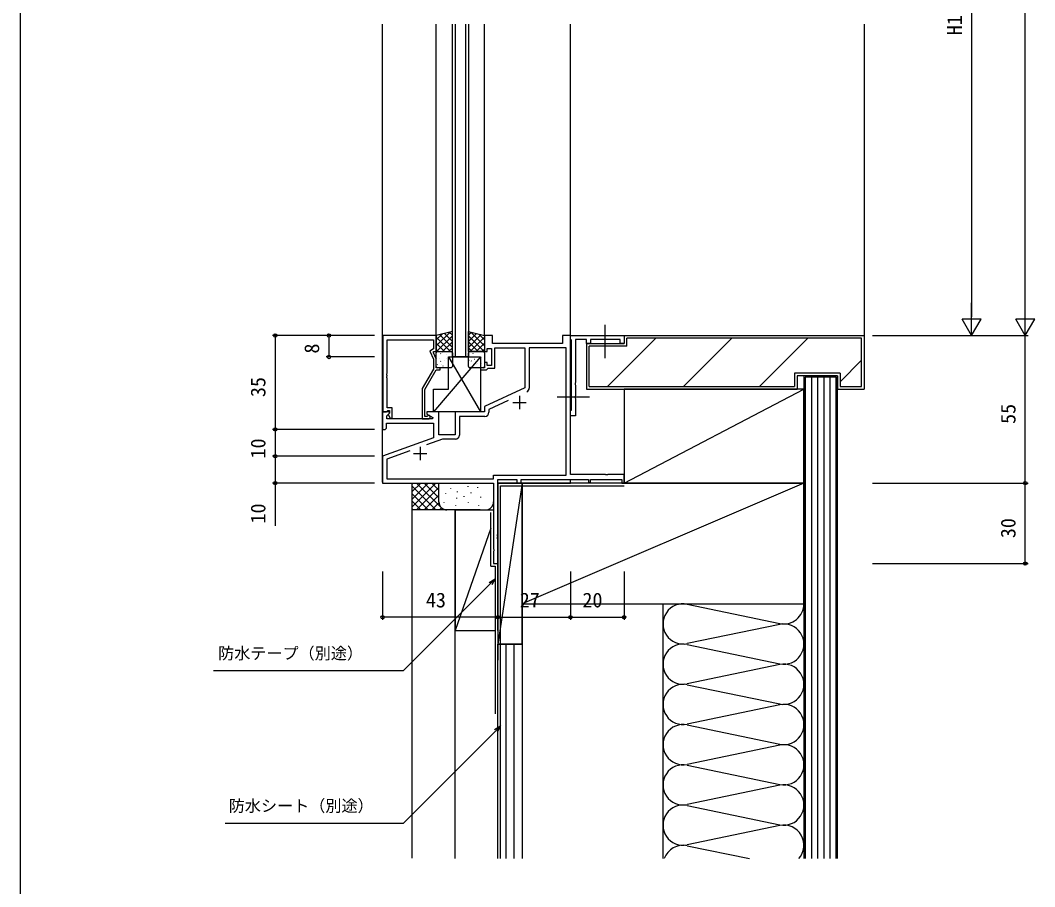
# Model space of a CAD drawing. Units: millimetres, scale not verified. Extents: x -437 to 438, y -681 to 678.
# Drawn here: x -436.8 to -58.8, y -186.5 to 136.5 of the extents above; entities that cross this region are included whole.
import ezdxf
from ezdxf.enums import TextEntityAlignment as Align

# ---------------------------------------------------------------- set-up
doc = ezdxf.new("R2010")
doc.units = ezdxf.units.MM
doc.header["$LTSCALE"] = 4
for name, color, linetype in [('0-2_YKK_11', 7, 'Continuous'), ('0-3_YKK_12', 2, 'Continuous'), ('0-4_YKK_13', 4, 'Continuous'), ('0-5_YKK_D', 6, 'Continuous'), ('0-6_YKK_ZWAK', 7, 'Continuous'), ('0-7_YSS_K', 3, 'Continuous'), ('0-8_YSS_KE', 3, 'Continuous')]:
    doc.layers.add(name, color=color, linetype=linetype)
doc.styles.add('ＭＳ ゴシック', font='')
doc.styles.get('ＭＳ ゴシック').set_extended_font_data('MS Gothic')

msp = doc.modelspace()

# ---------------------------------------------------------------- linework, layer by layer
at = {"layer": '0-2_YKK_11'}
for p, q in [((-211.8, 19), (-211.8, 16)), ((-250.8, -3.5), (-250.8, -8.5)), ((-253.3, -6), (-248.3, -6)), ((-287.8, -22.5), (-287.8, -27.5)), ((-290.3, -25), (-285.3, -25))]:
    msp.add_line(p, q, dxfattribs=at)
for points in [[(-231.8, -32.8), (-231.8, 19), (-234.8, 19), (-234.8, 16), (-260.8, 16), (-260.8, 19), (-263.8, 19), (-263.8, 13), (-262.8, 13), (-262.8, 14.2), (-261.2, 14.2), (-261.2, 7.8), (-262.8, 7.8), (-262.8, 9), (-263.8, 9), (-263.8, 7), (-265.3, 7), (-265.3, 6.2), (-263.1, 6.2), (-262.8, 6.5), (-262.5, 6.8), (-260, 6.8), (-260, 14.37), (-248.8, 14.37), (-248.8, -0.505), (-263.8, -7.5), (-263.8, -9.5), (-274.8, -9.5), (-274.8, -18), (-280.8, -18), (-280.8, -9.5), (-285.3, -9.5), (-285.3, -10.3), (-283.135, -11.55), (-283.255, -12), (-300.17, -12), (-300.17, -10.894), (-299.164, -9.888), (-299.324, -9.5), (-301.8, -9.5)], [(-301.7, 19), (-301.7, -9.5), (-300.37, -9.5), (-300.07, -9.2), (-299.87, -9), (-299.2, -9), (-299.2, -9.926), (-299.774, -10.5), (-299.023, -11.8), (-298.2, -11.8), (-298.2, -8), (-300.07, -8), (-300.07, 3.042), (-300.19, 3.225), (-300.19, 3.775), (-300.07, 3.958), (-300.07, 4.042), (-300.19, 4.225), (-300.19, 4.775), (-300.07, 4.958), (-300.07, 17.37), (-282.8, 17.37), (-282.8, 14), (-284.22, 13.18), (-282.8, 10.134), (-282.8, 6.468), (-287, -0.807), (-287, -12), (-284.6, -12)], [(-285.099, -11.067), (-285.348, -11.2), (-286, -11.2), (-286, -1.075), (-281.8, 6.2), (-280.3, 6.2), (-280.3, 7), (-281.8, 7), (-281.8, 10.355), (-282.8, 12.5), (-282.8, 13), (-281.8, 13), (-281.8, 19), (-301.7, 19)], [(-291.638, -24.036), (-300.17, -27.141), (-300.17, -34.37), (-260.43, -34.37), (-260.43, -33), (-233.43, -33), (-233.43, 14.37), (-247.17, 14.37), (-247.17, -0.588)], [(-254.992, -5.191), (-262.17, -8.538), (-262.17, -9.63)], [(-301.8, -9.5), (-301.8, -16), (-300.8, -16), (-300.3, -15.5), (-300.3, -13.63), (-282.8, -13.63), (-282.8, -19.085), (-301.8, -26), (-301.8, -36), (-260.43, -36), (-260.43, -60.542), (-260.31, -60.725), (-260.31, -61.275), (-260.43, -61.458), (-260.43, -66), (-258.8, -66), (-258.8, -56.958), (-258.92, -56.775), (-258.92, -56.225), (-258.8, -56.042), (-258.8, -55.958), (-258.92, -55.775), (-258.92, -55.225), (-258.8, -55.042), (-258.8, -34.63), (-251.8, -34.63), (-251.8, -36), (-250.17, -36), (-250.17, -34.63), (-225.1, -34.63), (-225.1, -35.8), (-224.3, -35.8), (-224.3, -34.63), (-212.7, -34.63), (-212.7, -36), (-211.8, -36), (-211.8, -32.8), (-217.842, -32.8), (-218.025, -32.92), (-218.575, -32.92)], [(-263.67, -11.13), (-273.17, -11.13), (-273.17, -18.13)], [(-274.67, -19.63), (-279.533, -19.63), (-285.48, -21.795)], [(-218.575, -32.92), (-218.758, -32.8), (-231.8, -32.8)]]:
    msp.add_lwpolyline(points, dxfattribs=at)
msp.add_lwpolyline([(-211.8, 19), (-211.8, 16), (-213.3, 16), (-213.3, 17.5), (-224.3, 17.5), (-224.3, 16), (-225.8, 16), (-225.8, 17.5), (-229.9, 17.5), (-229.9, 1.458), (-230.02, 1.275), (-230.02, 0.725), (-229.9, 0.542), (-229.9, -3.542), (-230.02, -3.725), (-230.02, -4.275), (-229.9, -4.458), (-229.9, -11), (-231.8, -11), (-231.8, -9.2), (-231.6, -9), (-231.4, -8.8), (-231.4, 17.3), (-231.6, 17.5), (-231.8, 17.7), (-231.8, 19)], close=True, dxfattribs=at)
for centre, radius, start, end in [((-248.67, -0.588), 1.5, 294.99999, 359.99999), ((-284.6, -11.4), 0.6, 270.00003, 146.25104), ((-263.67, -9.63), 1.5, 270.00001, 359.99999), ((-274.67, -18.13), 1.5, 270.00001, 359.99999)]:
    msp.add_arc(centre, radius, start, end, dxfattribs=at)
at = {"layer": '0-3_YKK_12'}
for p, q in [((-301.8, -35.7), (-301.8, 135.001)), ((-281.8, 19.001), (-281.8, 135.001)), ((-275.8, 11.001), (-275.8, 135.001)), ((-274.8, 135.001), (-274.8, 11.001)), ((-270.8, 11.001), (-270.8, 135.001)), ((-269.8, 135.001), (-269.8, 11.001)), ((-263.8, 19.001), (-263.8, 135.001)), ((-231.8, 18.7), (-231.8, 135.001)), ((-269.8, 11.001), (-275.8, 11.001)), ((-258.8, -35.999), (-231.8, -35.999)), ((-231.8, -35.999), (-231.8, -34.63))]:
    msp.add_line(p, q, dxfattribs=at)
at = {"layer": '0-4_YKK_13'}
for p, q in [((-218.8, 10.562), (-218.8, 22.933)), ((-276.663, 20.285), (-281.8, 15.148)), ((-279.656, 19.537), (-281.8, 17.393)), ((-275.8, 18.903), (-281.702, 13.001)), ((-280.536, 19.317), (-275.8, 14.58)), ((-278.74, 19.766), (-275.8, 16.825)), ((-276.944, 20.215), (-275.8, 19.07)), ((-268.656, 20.215), (-269.8, 19.07)), ((-266.86, 19.766), (-269.8, 16.825)), ((-265.064, 19.317), (-269.8, 14.58)), ((-269.8, 18.903), (-263.898, 13.001)), ((-268.938, 20.285), (-263.8, 15.148)), ((-265.944, 19.537), (-263.8, 17.393)), ((-281.8, 18.335), (-276.466, 13.001)), ((-281.8, 16.09), (-278.711, 13.001)), ((-275.8, 16.658), (-279.457, 13.001)), ((-269.8, 16.658), (-266.143, 13.001)), ((-263.8, 18.335), (-269.134, 13.001)), ((-263.8, 16.09), (-266.889, 13.001)), ((-281.8, 13.845), (-280.956, 13.001)), ((-281.8, 7.501), (-281.8, 12.501)), ((-281.3, 13.001), (-276.3, 13.001)), ((-280.167, 12.211), (-280.123, 12.235)), ((-279.64, 12.533), (-279.633, 12.54)), ((-278.091, 11.778), (-278.047, 11.802)), ((-275.8, 14.412), (-277.212, 13.001)), ((-275.8, 12.501), (-275.8, 7.501)), ((-269.8, 14.412), (-268.388, 13.001)), ((-269.8, 7.501), (-269.8, 12.501)), ((-269.3, 13.001), (-264.3, 13.001)), ((-268.165, 12.38), (-268.122, 12.356)), ((-266.773, 12.906), (-266.766, 12.899)), ((-266.089, 12.812), (-266.045, 12.788)), ((-263.8, 13.845), (-264.644, 13.001)), ((-263.8, 12.501), (-263.8, 7.501)), ((-265.299, 11.001), (-282.799, -9.499)), ((-281.615, 10.328), (-281.608, 10.336)), ((-281.402, 8.129), (-281.358, 8.153)), ((-280.759, 10.321), (-280.715, 10.345)), ((-280.202, 9.335), (-280.155, 9.423)), ((-279.796, 8.346), (-279.789, 8.353)), ((-279.325, 7.697), (-279.281, 7.721)), ((-278.734, 9.587), (-278.69, 9.611)), ((-277.854, 10.513), (-277.847, 10.521)), ((-277.299, 11.001), (-265.299, -9.499)), ((-276.657, 9.154), (-276.613, 9.178)), ((-276.066, 11.044), (-276.022, 11.068)), ((-275.801, 8.791), (-275.8, 8.792)), ((-269.599, 9.756), (-269.555, 9.732)), ((-268.956, 7.565), (-268.912, 7.541)), ((-268.764, 9.509), (-268.717, 9.421)), ((-268.592, 10.923), (-268.586, 10.916)), ((-267.522, 10.188), (-267.479, 10.165)), ((-266.931, 8.299), (-266.887, 8.275)), ((-266.617, 8.718), (-266.611, 8.711)), ((-265.874, 11.034), (-265.828, 10.945)), ((-265.498, 10.923), (-265.454, 10.899)), ((-264.855, 8.731), (-264.811, 8.707)), ((-264.831, 10.738), (-264.825, 10.731)), ((-276.3, 7.001), (-281.3, 7.001)), ((-264.3, 7.001), (-269.3, 7.001)), ((-224.728, -4), (-236.712, -4))]:
    msp.add_line(p, q, dxfattribs=at)
for points in [[(-275.8, 20.501), (-281.8, 19.001), (-281.8, 13.001), (-275.8, 13.001)], [(-269.8, 20.501), (-263.8, 19.001), (-263.8, 13.001), (-269.8, 13.001)], [(-277.299, 11.001), (-265.299, 11.001), (-265.299, -9.499), (-282.799, -9.499), (-282.799, -0.999), (-277.299, -0.999)]]:
    msp.add_lwpolyline(points, close=True, dxfattribs=at)
for centre, start, end in [((-281.3, 12.501), 90, 180), ((-276.3, 12.501), 0, 90), ((-269.3, 12.501), 90, 180), ((-264.3, 12.501), 0, 90), ((-281.3, 7.501), 180, 270), ((-276.3, 7.501), 270, 0), ((-269.3, 7.501), 180, 270), ((-264.3, 7.501), 270, 0)]:
    msp.add_arc(centre, 0.5, start, end, dxfattribs=at)
at = {"layer": '0-5_YKK_D'}
for p, q in [((-62.3, 26), (-62.3, 397)), ((-82.3, 247), (-82.3, 26)), ((-82.3, 19), (-82.3, 31.124)), ((-62.3, 19), (-62.3, 31.124)), ((-82.3, 19), (-85.8, 25.062)), ((-78.8, 25.062), (-85.8, 25.062)), ((-82.3, 19), (-78.8, 25.062)), ((-62.3, 19), (-65.8, 25.062)), ((-58.8, 25.062), (-65.8, 25.062)), ((-62.3, 19), (-58.8, 25.062)), ((-304.8, 19), (-342.8, 19)), ((-341.8, 19), (-341.8, -16)), ((-304.8, 19), (-322.8, 19)), ((-321.8, 19), (-321.8, 11.001)), ((-119.3, 19), (-61.3, 19)), ((-119.3, 19), (-61.3, 19)), ((-119.3, 19), (-81.3, 19)), ((-62.3, -36), (-62.3, 19)), ((-304.8, 11.001), (-322.8, 11.001)), ((-304.8, -16), (-342.8, -16)), ((-304.8, -16), (-342.8, -16)), ((-341.8, -16), (-341.8, -25.999)), ((-304.8, -25.999), (-342.8, -25.999)), ((-304.8, -25.999), (-342.8, -25.999)), ((-304.8, -36), (-342.8, -36)), ((-119.3, -36), (-61.3, -36)), ((-119.3, -36), (-61.3, -36)), ((-62.3, -66), (-62.3, -36)), ((-119.3, -66), (-61.3, -66)), ((-301.8, -69), (-301.8, -87)), ((-258.8, -69), (-258.8, -87)), ((-258.8, -69), (-258.8, -87)), ((-231.8, -69), (-231.8, -87)), ((-231.8, -69), (-231.8, -87)), ((-211.8, -69), (-211.8, -87)), ((-258.8, -86), (-301.8, -86)), ((-258.8, -86), (-231.8, -86)), ((-231.8, -86), (-211.8, -86))]:
    msp.add_line(p, q, dxfattribs=at)
for points in [[(-341.8, -25.999), (-341.8, -36), (-341.8, -51.925)], [(-259.8, -71.682), (-261.603, -73.485), (-294.118, -106), (-364.771, -106)], [(-262.086, -73.002), (-259.8, -71.682), (-261.12, -73.968)], [(-257.8, -126.547), (-259.603, -128.35), (-294.118, -162.865), (-360.502, -162.865)], [(-260.086, -127.867), (-257.8, -126.547), (-259.12, -128.833)]]:
    msp.add_lwpolyline(points, dxfattribs=at)
for centre in [(-341.8, 19), (-321.8, 19), (-321.8, 11.001), (-341.8, -16), (-341.8, -16), (-341.8, -25.999), (-341.8, -25.999), (-341.8, -36), (-62.3, -36), (-62.3, -36), (-62.3, -66), (-301.8, -86), (-258.8, -86), (-258.8, -86), (-231.8, -86), (-231.8, -86), (-211.8, -86)]:
    msp.add_circle(centre, 0.637, dxfattribs=at)
at = {"layer": '0-6_YKK_ZWAK'}
msp.add_line((-436.8, 644), (-436.8, -681), dxfattribs=at)
at = {"layer": '0-7_YSS_K'}
for p, q in [((-122.3, 135.001), (-122.3, 18.998)), ((-217.937, 0), (-199.937, 18)), ((-123.3, 17.998), (-210.8, 18)), ((-210.8, 15), (-210.8, 18)), ((-189.653, -0.001), (-171.653, 17.999)), ((-161.369, -0.001), (-143.368, 17.999)), ((-123.3, -0.002), (-123.3, 17.998)), ((-210.8, 15), (-224.8, 15)), ((-224.8, 0), (-224.8, 15)), ((-123.3, 9.783), (-131.3, 1.783)), ((-148.3, 4.998), (-148.3, -0.002)), ((-131.3, 4.998), (-148.3, 4.998)), ((-144.8, 3.998), (-144.8, -176)), ((-131.3, 4.998), (-131.3, -0.002)), ((-224.8, 0), (-148.3, -0.002)), ((-142, 3.498), (-142, -176)), ((-139.7, 3.498), (-139.7, -176)), ((-137.4, 3.498), (-137.4, -176)), ((-135.1, 3.498), (-135.1, -176)), ((-131.3, -0.002), (-123.3, -0.002)), ((-281.942, -36), (-290.8, -44.858)), ((-284.77, -36), (-290.8, -42.029)), ((-287.599, -36), (-290.8, -39.201)), ((-290.427, -36), (-290.8, -36.373)), ((-290.8, -37.142), (-281.942, -46)), ((-289.114, -36), (-279.114, -46)), ((-280.8, -37.686), (-289.114, -46)), ((-286.285, -36), (-280.8, -41.485)), ((-283.457, -36), (-280.782, -38.675)), ((-280.8, -43), (-280.8, -36)), ((-270.044, -37.216), (-270.044, -37.416)), ((-266.451, -37.52), (-266.451, -37.72)), ((-260.43, -36.3), (-260.43, -43)), ((-258.8, -36), (-231.8, -36)), ((-249.8, -36), (-249.8, -81)), ((-144.8, -36), (-249.8, -81)), ((-290.8, -39.971), (-284.77, -46)), ((-280.8, -40.515), (-286.285, -46)), ((-278.304, -39.857), (-278.304, -40.057)), ((-276.474, -38.001), (-276.474, -38.201)), ((-274.299, -41.526), (-274.299, -41.726)), ((-273.965, -39.189), (-273.965, -39.389)), ((-271.506, -40.923), (-271.506, -41.123)), ((-268.958, -39.523), (-268.958, -39.723)), ((-265.286, -41.192), (-265.286, -41.392)), ((-290.8, -42.799), (-287.599, -46)), ((-280.782, -43.325), (-283.457, -46)), ((-279.834, -45.205), (-280.628, -46)), ((-278.972, -43.195), (-278.972, -43.395)), ((-274.633, -44.196), (-274.633, -44.396)), ((-269.959, -43.195), (-269.959, -43.395)), ((-266.117, -44.196), (-266.117, -44.396)), ((-290.8, -45.627), (-290.427, -46)), ((-274.8, -46), (-290.8, -46)), ((-265.43, -46), (-277.8, -46)), ((-274.8, -46), (-260.43, -46)), ((-261.429, -52.797), (-274.8, -91)), ((-249.8, -81.006), (-249.8, -176)), ((-249.799, -81), (-249.799, -176)), ((-197.3, -176), (-197.3, -81.006)), ((-188.268, -81.165), (-153.832, -88.348)), ((-144.8, -81.006), (-144.8, -176)), ((-144.799, -81), (-144.799, -176)), ((-153.832, -88.665), (-188.268, -95.848)), ((-274.8, -91), (-259.8, -91)), ((-255.8, -176), (-255.8, -96)), ((-252.8, -176), (-252.8, -96)), ((-249.8, -96), (-249.8, -171)), ((-188.268, -96.165), (-153.832, -103.348)), ((-153.832, -103.665), (-188.268, -110.848)), ((-188.268, -111.165), (-153.832, -118.348)), ((-153.832, -118.665), (-188.268, -125.848)), ((-188.268, -126.165), (-153.832, -133.348)), ((-153.832, -133.665), (-188.268, -140.848)), ((-188.268, -141.165), (-153.832, -148.348)), ((-153.832, -148.665), (-188.268, -155.848)), ((-188.268, -156.165), (-153.832, -163.348)), ((-153.832, -163.665), (-188.268, -170.848)), ((-188.268, -171.165), (-165.089, -176))]:
    msp.add_line(p, q, dxfattribs=at)
for points in [[(-132.8, -176), (-132.8, 3.498), (-144.3, 3.498), (-144.3, -176)], [(-144.8, -36), (-144.8, -1), (-211.8, -1), (-211.8, -36), (-144.8, -1)], [(-274.8, -46), (-290.8, -46), (-290.8, -36)], [(-249.8, -36), (-258.8, -96), (-249.8, -96), (-258.8, -96)]]:
    msp.add_lwpolyline(points, dxfattribs=at)
for centre, radius, start, end in [((-277.8, -43), 3, 180, 270), ((-263.43, -43), 3, 270, 0), ((-189.8, -88.506), 7.5, 78.21647, 281.78354), ((-152.3, -81.006), 7.5, 258.21647, 0), ((-152.3, -96.006), 7.5, 258.21647, 101.78354), ((-189.8, -103.506), 7.5, 78.21647, 281.78354), ((-152.3, -111.006), 7.5, 258.21647, 101.78354), ((-189.8, -118.506), 7.5, 78.21647, 281.78354), ((-152.3, -126.006), 7.5, 258.21647, 101.78354), ((-189.8, -133.506), 7.5, 78.21647, 281.78354), ((-152.3, -141.006), 7.5, 258.21647, 101.78354), ((-189.8, -148.506), 7.5, 78.21647, 281.78354), ((-152.3, -156.006), 7.5, 258.21647, 101.78354), ((-189.8, -163.506), 7.5, 78.21647, 281.78354), ((-152.3, -171.006), 7.5, 318.25584, 101.78354), ((-189.8, -178.506), 7.5, 78.21647, 160.47642)]:
    msp.add_arc(centre, radius, start, end, dxfattribs=at)
at = {"layer": '0-8_YSS_KE'}
for p, q in [((-211.8, 19), (-122.3, 18.998)), ((-211.8, 19), (-211.8, 16)), ((-122.3, 18.998), (-122.3, -1.002)), ((-225.799, 16), (-225.8, -1)), ((-225.799, 16), (-211.8, 16)), ((-147.3, 3.998), (-147.3, -1.002)), ((-132.3, 3.998), (-147.3, 3.998)), ((-132.3, 3.998), (-132.3, -1.002)), ((-225.8, -1), (-147.3, -1.002)), ((-132.3, -1.002), (-122.3, -1.002)), ((-258.8, -36), (-258.8, -96)), ((-249.8, -36), (-258.8, -36)), ((-249.8, -96), (-249.8, -36)), ((-144.8, -36), (-249.8, -36)), ((-211.8, -36), (-144.8, -36)), ((-144.8, -81), (-144.8, -36)), ((-290.8, -175.818), (-290.8, -46)), ((-274.8, -176), (-274.8, -46)), ((-274.8, -46), (-274.8, -91)), ((-261.429, -67), (-261.429, -47)), ((-258.8, -91), (-258.8, -46)), ((-258.8, -66.185), (-258.8, -102)), ((-258.8, -66.185), (-258.8, -102)), ((-249.8, -81), (-144.8, -81)), ((-258.8, -176), (-258.8, -96))]:
    msp.add_line(p, q, dxfattribs=at)
for points in [[(-132.3, -176), (-132.3, 3.998), (-144.8, 3.998)], [(-257.8, -176), (-257.8, -37), (-211.8, -37)], [(-261.429, -67), (-259.8, -67), (-259.8, -122)]]:
    msp.add_lwpolyline(points, dxfattribs=at)

# ---------------------------------------------------------------- texts
at = {"layer": '0-5_YKK_D', "style": 'ＭＳ ゴシック'}
for s, p in [('H1', (-84.3, 130.918)), ('8', (-323.8, 12.273)), ('35', (-343.8, -3.955)), ('55', (-64.3, -13.955)), ('10', (-343.8, -26.838)), ('10', (-343.8, -51.076)), ('30', (-64.3, -56.54))]:
    msp.add_text(s, height=5.499, rotation=90, dxfattribs=at).set_placement(p, align=Align.BOTTOM_LEFT)
for s, height, p in [('43', 5.499, (-285.669, -84)), ('27', 5.499, (-250.691, -84)), ('20', 5.499, (-227.34, -84)), ('防水テープ（別途）', 4.399, (-363.094, -102.974)), ('防水シート（別途）', 4.399, (-359.122, -159.819))]:
    msp.add_text(s, height=height, dxfattribs=at).set_placement(p, align=Align.BOTTOM_LEFT)

doc.saveas('drawing.dxf')
